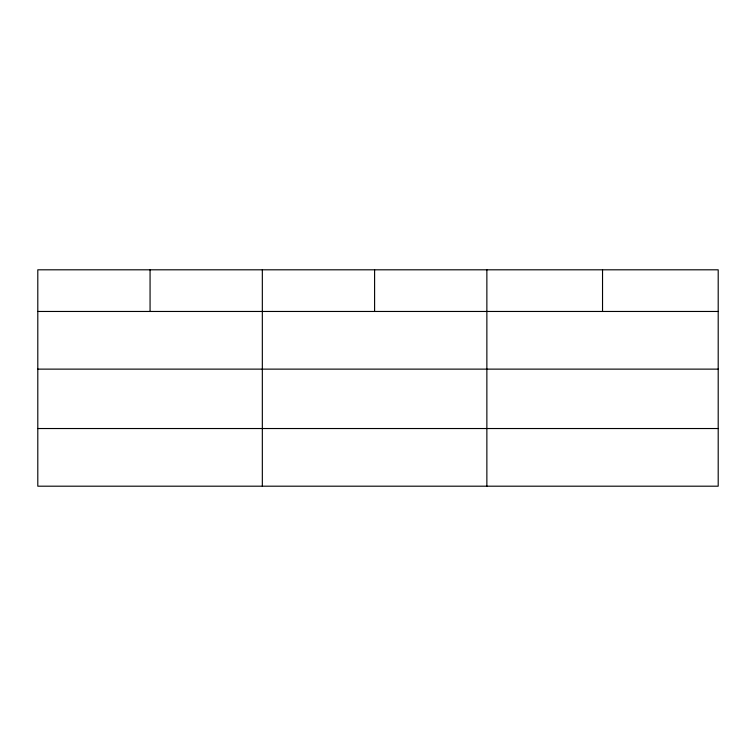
<?xml version="1.0" encoding="UTF-8"?>
<svg xmlns="http://www.w3.org/2000/svg" width="756" height="756" viewBox="0 0 756 756"><rect width="100%" height="100%" fill="white"/><g stroke="black" fill="none" stroke-linecap="round" stroke-linejoin="round"><path stroke-width="1.13" d="M718.2 369.126L718.2 269.807L37.8 269.807L37.8 486.193L718.2 486.193L718.2 369.126L37.8 369.126M37.8 311.463L718.2 311.463M37.8 428.529L718.2 428.529M602.532 269.807L602.532 311.463M486.864 269.807L486.864 486.193M374.598 269.807L374.598 311.463M262.332 269.807L262.332 486.193M150.066 269.807L150.066 311.463"/></g></svg>
